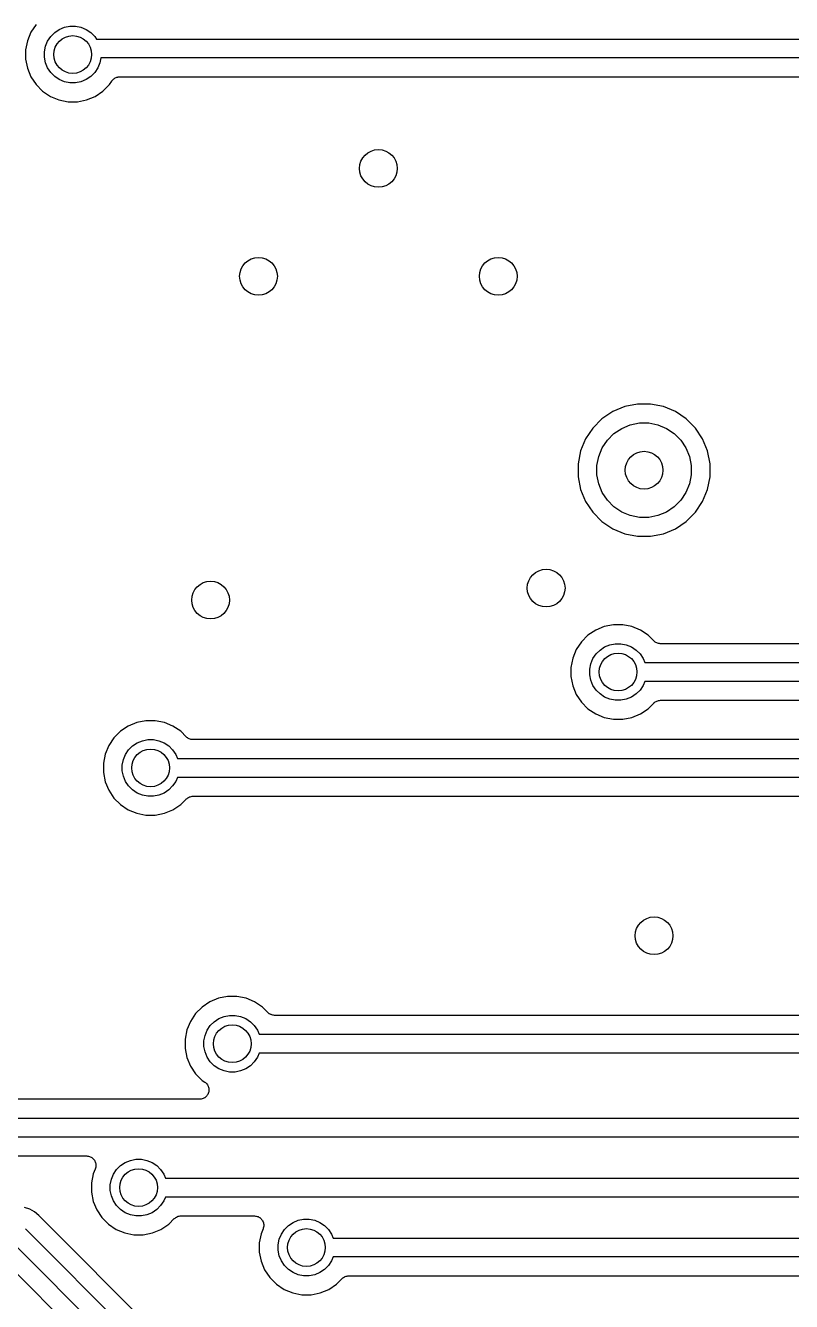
# Model space of a CAD drawing. Extents: x 49 to 143, y -158 to -38.
# Drawn here: x 90.5 to 98.61, y -99.38 to -85.86 of the extents above; entities that cross this region are included whole.
import ezdxf

# ---------------------------------------------------------------- set-up
doc = ezdxf.new("R2010")
doc.units = 0
doc.layers.add('BLACK', color=7, linetype='CONTINUOUS')

msp = doc.modelspace()

# ---------------------------------------------------------------- linework, layer by layer
at = {"layer": 'BLACK', "linetype": 'CONTINUOUS'}
for p, q in [((90.5524, -85.9327), (90.5147, -86.0237)), ((90.6071, -85.8508), (90.5524, -85.9327)), ((90.7625, -85.9783), (90.8043, -85.9365)), ((90.8043, -85.9365), (90.8534, -85.9036)), ((90.8534, -85.9036), (90.908, -85.881)), ((90.908, -85.881), (90.966, -85.8695)), ((90.966, -85.8695), (91.025, -85.8695)), ((91.025, -85.8695), (91.083, -85.881)), ((91.083, -85.881), (91.1376, -85.9036)), ((91.1376, -85.9036), (91.1867, -85.9365)), ((91.1867, -85.9365), (91.2285, -85.9783)), ((90.5147, -86.0237), (90.4955, -86.1203)), ((90.6955, -86.14), (90.707, -86.082)), ((90.707, -86.082), (90.7296, -86.0274)), ((90.7296, -86.0274), (90.7625, -85.9783)), ((91.2285, -85.9783), (91.2471, -86.006)), ((91.2471, -86.006), (105.151, -86.006)), ((90.4955, -86.1203), (90.4955, -86.2187)), ((90.4955, -86.2187), (90.5147, -86.3153)), ((90.6955, -86.199), (90.6955, -86.14)), ((90.707, -86.257), (90.6955, -86.199)), ((91.2941, -86.206), (91.284, -86.257)), ((105.115, -86.206), (91.2941, -86.206)), ((90.5147, -86.3153), (90.5524, -86.4063)), ((90.7296, -86.3116), (90.707, -86.257)), ((90.7625, -86.3607), (90.7296, -86.3116)), ((90.8043, -86.4025), (90.7625, -86.3607)), ((91.2285, -86.3607), (91.1867, -86.4025)), ((91.2614, -86.3116), (91.2285, -86.3607)), ((91.284, -86.257), (91.2614, -86.3116)), ((90.5524, -86.4063), (90.6071, -86.4882)), ((90.6071, -86.4882), (90.6768, -86.5579)), ((90.8534, -86.4354), (90.8043, -86.4025)), ((90.908, -86.458), (90.8534, -86.4354)), ((90.966, -86.4695), (90.908, -86.458)), ((91.025, -86.4695), (90.966, -86.4695)), ((91.083, -86.458), (91.025, -86.4695)), ((91.1376, -86.4354), (91.083, -86.458)), ((91.1867, -86.4025), (91.1376, -86.4354)), ((91.3142, -86.5579), (91.3839, -86.4882)), ((91.3839, -86.4882), (91.4091, -86.4504)), ((91.4091, -86.4504), (91.4094, -86.4501)), ((91.4094, -86.4501), (91.4099, -86.4493)), ((91.4094, -86.4501), (91.4094, -86.4501)), ((91.4094, -86.4501), (91.4094, -86.4501)), ((91.4099, -86.4493), (91.4159, -86.4422)), ((91.4159, -86.4422), (91.4218, -86.435)), ((91.4218, -86.435), (91.4222, -86.4347)), ((91.4222, -86.4347), (91.4225, -86.4344)), ((91.4225, -86.4344), (91.4298, -86.4285)), ((91.4298, -86.4285), (91.4369, -86.4227)), ((91.4369, -86.4227), (91.4374, -86.4225)), ((91.4374, -86.4225), (91.4377, -86.4222)), ((91.4377, -86.4222), (91.446, -86.4179)), ((91.446, -86.4179), (91.4542, -86.4135)), ((91.4542, -86.4135), (91.4546, -86.4134)), ((91.4546, -86.4134), (91.4551, -86.4132)), ((91.4551, -86.4132), (91.464, -86.4106)), ((91.464, -86.4106), (91.4728, -86.4079)), ((91.4728, -86.4079), (91.4733, -86.4079)), ((91.4733, -86.4079), (91.4738, -86.4077)), ((91.4738, -86.4077), (91.483, -86.4069)), ((91.483, -86.4069), (91.4923, -86.406)), ((91.4923, -86.406), (104.99, -86.406)), ((90.6768, -86.5579), (90.7587, -86.6126)), ((90.7587, -86.6126), (90.8497, -86.6503)), ((91.1413, -86.6503), (91.2323, -86.6126)), ((91.2323, -86.6126), (91.3142, -86.5579)), ((90.8497, -86.6503), (90.9463, -86.6695)), ((90.9463, -86.6695), (91.0447, -86.6695)), ((91.0447, -86.6695), (91.1413, -86.6503)), ((96.9806, -89.8725), (96.8453, -89.8994)), ((97.1184, -89.8725), (96.9806, -89.8725)), ((97.2537, -89.8994), (97.1184, -89.8725)), ((96.7179, -89.9522), (96.6033, -90.0288)), ((96.8453, -89.8994), (96.7179, -89.9522)), ((97.3811, -89.9522), (97.2537, -89.8994)), ((97.4957, -90.0288), (97.3811, -89.9522)), ((96.5058, -90.1263), (96.4292, -90.2409)), ((96.6033, -90.0288), (96.5058, -90.1263)), ((96.7308, -90.1841), (96.8127, -90.1294)), ((96.8127, -90.1294), (96.9037, -90.0917)), ((96.9037, -90.0917), (97.0003, -90.0725)), ((97.0003, -90.0725), (97.0987, -90.0725)), ((97.0987, -90.0725), (97.1953, -90.0917)), ((97.1953, -90.0917), (97.2863, -90.1294)), ((97.2863, -90.1294), (97.3682, -90.1841)), ((97.5932, -90.1263), (97.4957, -90.0288)), ((97.6698, -90.2409), (97.5932, -90.1263)), ((96.4292, -90.2409), (96.3764, -90.3683)), ((96.6064, -90.3357), (96.6611, -90.2538)), ((96.6611, -90.2538), (96.7308, -90.1841)), ((97.3682, -90.1841), (97.4379, -90.2538)), ((97.4379, -90.2538), (97.4926, -90.3357)), ((97.7226, -90.3683), (97.6698, -90.2409)), ((96.3764, -90.3683), (96.3495, -90.5036)), ((96.5687, -90.4267), (96.6064, -90.3357)), ((97.4926, -90.3357), (97.5303, -90.4267)), ((97.7495, -90.5036), (97.7226, -90.3683)), ((96.3495, -90.5036), (96.3495, -90.6414)), ((96.5495, -90.5233), (96.5687, -90.4267)), ((96.5495, -90.6217), (96.5495, -90.5233)), ((97.5303, -90.4267), (97.5495, -90.5233)), ((97.5495, -90.5233), (97.5495, -90.6217)), ((97.7495, -90.6414), (97.7495, -90.5036)), ((96.3495, -90.6414), (96.3764, -90.7767)), ((96.5687, -90.7183), (96.5495, -90.6217)), ((97.5495, -90.6217), (97.5303, -90.7183)), ((97.7226, -90.7767), (97.7495, -90.6414)), ((96.3764, -90.7767), (96.4292, -90.9041)), ((96.6064, -90.8093), (96.5687, -90.7183)), ((96.6611, -90.8912), (96.6064, -90.8093)), ((97.4926, -90.8093), (97.4379, -90.8912)), ((97.5303, -90.7183), (97.4926, -90.8093)), ((97.6698, -90.9041), (97.7226, -90.7767)), ((96.4292, -90.9041), (96.5058, -91.0187)), ((96.7308, -90.9609), (96.6611, -90.8912)), ((97.4379, -90.8912), (97.3682, -90.9609)), ((97.5932, -91.0187), (97.6698, -90.9041)), ((96.5058, -91.0187), (96.6033, -91.1162)), ((96.8127, -91.0156), (96.7308, -90.9609)), ((96.9037, -91.0533), (96.8127, -91.0156)), ((97.0003, -91.0725), (96.9037, -91.0533)), ((97.0987, -91.0725), (97.0003, -91.0725)), ((97.1953, -91.0533), (97.0987, -91.0725)), ((97.2863, -91.0156), (97.1953, -91.0533)), ((97.3682, -90.9609), (97.2863, -91.0156)), ((97.4957, -91.1162), (97.5932, -91.0187)), ((96.6033, -91.1162), (96.7179, -91.1928)), ((96.7179, -91.1928), (96.8453, -91.2456)), ((97.2537, -91.2456), (97.3811, -91.1928)), ((97.3811, -91.1928), (97.4957, -91.1162)), ((96.8453, -91.2456), (96.9806, -91.2725)), ((96.9806, -91.2725), (97.1184, -91.2725)), ((97.1184, -91.2725), (97.2537, -91.2456)), ((96.5372, -92.2669), (96.4553, -92.3216)), ((96.6282, -92.2292), (96.5372, -92.2669)), ((96.7248, -92.21), (96.6282, -92.2292)), ((96.8232, -92.21), (96.7248, -92.21)), ((96.9198, -92.2292), (96.8232, -92.21)), ((97.0108, -92.2669), (96.9198, -92.2292)), ((97.0927, -92.3216), (97.0108, -92.2669)), ((96.3856, -92.3913), (96.3309, -92.4732)), ((96.4553, -92.3216), (96.3856, -92.3913)), ((96.6319, -92.4441), (96.6865, -92.4215)), ((96.6865, -92.4215), (96.7445, -92.41)), ((96.7445, -92.41), (96.8035, -92.41)), ((96.8035, -92.41), (96.8615, -92.4215)), ((96.8615, -92.4215), (96.9161, -92.4441)), ((97.1518, -92.3807), (97.0927, -92.3216)), ((97.159, -92.3866), (97.1518, -92.3807)), ((97.166, -92.3925), (97.159, -92.3866)), ((97.1665, -92.3928), (97.166, -92.3925)), ((97.1669, -92.3931), (97.1665, -92.3928)), ((97.1751, -92.3975), (97.1669, -92.3931)), ((97.1831, -92.4019), (97.1751, -92.3975)), ((97.1836, -92.4021), (97.1831, -92.4019)), ((97.1841, -92.4023), (97.1836, -92.4021)), ((97.1929, -92.405), (97.1841, -92.4023)), ((97.2017, -92.4078), (97.1929, -92.405)), ((97.2023, -92.4079), (97.2017, -92.4078)), ((97.2028, -92.408), (97.2023, -92.4079)), ((97.2119, -92.409), (97.2028, -92.408)), ((97.2211, -92.41), (97.2119, -92.409)), ((97.2222, -92.41), (97.2211, -92.41)), ((97.2225, -92.41), (97.2222, -92.41)), ((97.2222, -92.41), (97.2222, -92.41)), ((97.2222, -92.41), (97.2222, -92.41)), ((101.18, -92.41), (97.2225, -92.41)), ((96.2932, -92.5642), (96.274, -92.6608)), ((96.3309, -92.4732), (96.2932, -92.5642)), ((96.4855, -92.6225), (96.5081, -92.5679)), ((96.5081, -92.5679), (96.541, -92.5188)), ((96.541, -92.5188), (96.5828, -92.477)), ((96.5828, -92.477), (96.6319, -92.4441)), ((96.9161, -92.4441), (96.9652, -92.477)), ((96.9652, -92.477), (97.007, -92.5188)), ((97.007, -92.5188), (97.0399, -92.5679)), ((97.0399, -92.5679), (97.0573, -92.61)), ((96.274, -92.6608), (96.274, -92.7592)), ((96.474, -92.6805), (96.4855, -92.6225)), ((96.474, -92.7395), (96.474, -92.6805)), ((97.0573, -92.61), (101.305, -92.61)), ((96.274, -92.7592), (96.2932, -92.8558)), ((96.4855, -92.7975), (96.474, -92.7395)), ((96.5081, -92.8521), (96.4855, -92.7975)), ((97.0573, -92.81), (97.0399, -92.8521)), ((101.341, -92.81), (97.0573, -92.81)), ((96.2932, -92.8558), (96.3309, -92.9468)), ((96.3309, -92.9468), (96.3856, -93.0287)), ((96.541, -92.9012), (96.5081, -92.8521)), ((96.5828, -92.943), (96.541, -92.9012)), ((96.6319, -92.9759), (96.5828, -92.943)), ((96.6865, -92.9985), (96.6319, -92.9759)), ((96.9161, -92.9759), (96.8615, -92.9985)), ((96.9652, -92.943), (96.9161, -92.9759)), ((97.007, -92.9012), (96.9652, -92.943)), ((97.0399, -92.8521), (97.007, -92.9012)), ((96.3856, -93.0287), (96.4553, -93.0984)), ((96.4553, -93.0984), (96.5372, -93.1531)), ((96.7445, -93.01), (96.6865, -92.9985)), ((96.8035, -93.01), (96.7445, -93.01)), ((96.8615, -92.9985), (96.8035, -93.01)), ((97.0108, -93.1531), (97.0927, -93.0984)), ((97.0927, -93.0984), (97.1518, -93.0393)), ((97.1518, -93.0393), (97.1521, -93.0391)), ((97.1521, -93.039), (97.1528, -93.0383)), ((97.1521, -93.0391), (97.1521, -93.039)), ((97.1521, -93.039), (97.1521, -93.039)), ((97.1528, -93.0383), (97.16, -93.0325)), ((97.16, -93.0325), (97.1672, -93.0267)), ((97.1672, -93.0267), (97.1677, -93.0265)), ((97.1677, -93.0265), (97.1681, -93.0261)), ((97.1681, -93.0261), (97.1763, -93.0219)), ((97.1763, -93.0219), (97.1844, -93.0175)), ((97.1844, -93.0175), (97.1849, -93.0174)), ((97.1849, -93.0174), (97.1854, -93.0172)), ((97.1854, -93.0172), (97.1943, -93.0146)), ((97.1943, -93.0146), (97.2031, -93.0119)), ((97.2031, -93.0119), (97.2036, -93.0119)), ((97.2036, -93.0119), (97.2041, -93.0117)), ((97.2041, -93.0117), (97.2133, -93.0109)), ((97.2133, -93.0109), (97.2225, -93.01)), ((97.2225, -93.01), (101.326, -93.01)), ((91.6752, -93.2452), (91.5842, -93.2829)), ((91.7717, -93.226), (91.6752, -93.2452)), ((91.8702, -93.226), (91.7717, -93.226)), ((91.9668, -93.2452), (91.8702, -93.226)), ((92.0578, -93.2829), (91.9668, -93.2452)), ((96.5372, -93.1531), (96.6282, -93.1908)), ((96.6282, -93.1908), (96.7248, -93.21)), ((96.7248, -93.21), (96.8232, -93.21)), ((96.8232, -93.21), (96.9198, -93.1908)), ((96.9198, -93.1908), (97.0108, -93.1531)), ((91.5023, -93.3376), (91.4326, -93.4073)), ((91.5842, -93.2829), (91.5023, -93.3376)), ((92.1397, -93.3376), (92.0578, -93.2829)), ((92.1988, -93.3967), (92.1397, -93.3376)), ((91.3779, -93.4892), (91.3402, -93.5802)), ((91.4326, -93.4073), (91.3779, -93.4892)), ((91.588, -93.5348), (91.6298, -93.493)), ((91.6298, -93.493), (91.6789, -93.4601)), ((91.6789, -93.4601), (91.7335, -93.4375)), ((91.7335, -93.4375), (91.7914, -93.426)), ((91.7914, -93.426), (91.8505, -93.426)), ((91.8505, -93.426), (91.9085, -93.4375)), ((91.9085, -93.4375), (91.9631, -93.4601)), ((91.9631, -93.4601), (92.0122, -93.493)), ((92.0122, -93.493), (92.054, -93.5348)), ((92.206, -93.4026), (92.1988, -93.3967)), ((92.213, -93.4085), (92.206, -93.4026)), ((92.2135, -93.4088), (92.213, -93.4085)), ((92.2139, -93.4091), (92.2135, -93.4088)), ((92.2221, -93.4135), (92.2139, -93.4091)), ((92.2301, -93.4179), (92.2221, -93.4135)), ((92.2306, -93.4181), (92.2301, -93.4179)), ((92.2311, -93.4183), (92.2306, -93.4181)), ((92.2399, -93.421), (92.2311, -93.4183)), ((92.2487, -93.4238), (92.2399, -93.421)), ((92.2493, -93.4239), (92.2487, -93.4238)), ((92.2498, -93.424), (92.2493, -93.4239)), ((92.2589, -93.425), (92.2498, -93.424)), ((92.2681, -93.426), (92.2589, -93.425)), ((92.2692, -93.426), (92.2681, -93.426)), ((92.2695, -93.426), (92.2692, -93.426)), ((92.2692, -93.426), (92.2692, -93.426)), ((92.2692, -93.426), (92.2692, -93.426)), ((103.945, -93.426), (92.2695, -93.426)), ((91.3402, -93.5802), (91.321, -93.6768)), ((91.521, -93.6965), (91.5325, -93.6385)), ((91.5325, -93.6385), (91.5551, -93.5839)), ((91.5551, -93.5839), (91.588, -93.5348)), ((92.054, -93.5348), (92.0869, -93.5839)), ((92.0869, -93.5839), (92.1043, -93.626)), ((92.1043, -93.626), (104.111, -93.626)), ((91.321, -93.6768), (91.321, -93.7752)), ((91.321, -93.7752), (91.3402, -93.8718)), ((91.521, -93.7555), (91.521, -93.6965)), ((91.5325, -93.8135), (91.521, -93.7555)), ((91.3402, -93.8718), (91.3779, -93.9628)), ((91.5551, -93.8681), (91.5325, -93.8135)), ((91.588, -93.9172), (91.5551, -93.8681)), ((91.6298, -93.959), (91.588, -93.9172)), ((92.054, -93.9172), (92.0122, -93.959)), ((92.0869, -93.8681), (92.054, -93.9172)), ((92.1043, -93.826), (92.0869, -93.8681)), ((104.111, -93.826), (92.1043, -93.826)), ((91.3779, -93.9628), (91.4326, -94.0447)), ((91.4326, -94.0447), (91.5023, -94.1144)), ((91.6789, -93.9919), (91.6298, -93.959)), ((91.7335, -94.0145), (91.6789, -93.9919)), ((91.7914, -94.026), (91.7335, -94.0145)), ((91.8505, -94.026), (91.7914, -94.026)), ((91.9085, -94.0145), (91.8505, -94.026)), ((91.9631, -93.9919), (91.9085, -94.0145)), ((92.0122, -93.959), (91.9631, -93.9919)), ((92.1397, -94.1144), (92.1988, -94.0553)), ((92.1988, -94.0553), (92.1991, -94.0551)), ((92.1991, -94.055), (92.1998, -94.0543)), ((92.1991, -94.0551), (92.1991, -94.055)), ((92.1991, -94.055), (92.1991, -94.055)), ((92.1998, -94.0543), (92.207, -94.0485)), ((92.207, -94.0485), (92.2142, -94.0427)), ((92.2142, -94.0427), (92.2146, -94.0425)), ((92.2146, -94.0425), (92.2151, -94.0421)), ((92.2151, -94.0421), (92.2233, -94.0379)), ((92.2233, -94.0379), (92.2314, -94.0335)), ((92.2314, -94.0335), (92.2319, -94.0334)), ((92.2319, -94.0334), (92.2324, -94.0332)), ((92.2324, -94.0332), (92.2413, -94.0306)), ((92.2413, -94.0306), (92.2501, -94.0279)), ((92.2501, -94.0279), (92.2506, -94.0279)), ((92.2506, -94.0279), (92.2511, -94.0277)), ((92.2511, -94.0277), (92.2603, -94.0269)), ((92.2603, -94.0269), (92.2695, -94.026)), ((92.2695, -94.026), (103.945, -94.026)), ((91.5023, -94.1144), (91.5842, -94.1691)), ((91.5842, -94.1691), (91.6752, -94.2068)), ((91.9668, -94.2068), (92.0578, -94.1691)), ((92.0578, -94.1691), (92.1397, -94.1144)), ((91.6752, -94.2068), (91.7717, -94.226)), ((91.7717, -94.226), (91.8702, -94.226)), ((91.8702, -94.226), (91.9668, -94.2068)), ((92.4497, -96.2039), (92.3678, -96.2586)), ((92.5407, -96.1662), (92.4497, -96.2039)), ((92.6373, -96.147), (92.5407, -96.1662)), ((92.7358, -96.147), (92.6373, -96.147)), ((92.8324, -96.1662), (92.7358, -96.147)), ((92.9234, -96.2039), (92.8324, -96.1662)), ((93.0052, -96.2586), (92.9234, -96.2039)), ((92.2981, -96.3283), (92.2434, -96.4102)), ((92.3678, -96.2586), (92.2981, -96.3283)), ((92.5444, -96.3811), (92.599, -96.3585)), ((92.599, -96.3585), (92.657, -96.347)), ((92.657, -96.347), (92.7161, -96.347)), ((92.7161, -96.347), (92.774, -96.3585)), ((92.774, -96.3585), (92.8286, -96.3811)), ((93.0643, -96.3177), (93.0052, -96.2586)), ((93.0715, -96.3236), (93.0643, -96.3177)), ((93.0785, -96.3295), (93.0715, -96.3236)), ((93.079, -96.3298), (93.0785, -96.3295)), ((93.0794, -96.3301), (93.079, -96.3298)), ((93.0876, -96.3345), (93.0794, -96.3301)), ((93.0956, -96.3389), (93.0876, -96.3345)), ((93.0961, -96.3391), (93.0956, -96.3389)), ((93.0966, -96.3393), (93.0961, -96.3391)), ((93.1054, -96.342), (93.0966, -96.3393)), ((93.1142, -96.3448), (93.1054, -96.342)), ((93.1148, -96.3449), (93.1142, -96.3448)), ((93.1153, -96.345), (93.1148, -96.3449)), ((93.1244, -96.346), (93.1153, -96.345)), ((93.1336, -96.347), (93.1244, -96.346)), ((93.1347, -96.347), (93.1336, -96.347)), ((93.135, -96.347), (93.1347, -96.347)), ((93.1347, -96.347), (93.1347, -96.347)), ((93.1347, -96.347), (93.1347, -96.347)), ((104.326, -96.347), (93.135, -96.347)), ((92.2434, -96.4102), (92.2057, -96.5012)), ((92.4207, -96.5049), (92.4535, -96.4558)), ((92.4535, -96.4558), (92.4953, -96.414)), ((92.4953, -96.414), (92.5444, -96.3811)), ((92.8286, -96.3811), (92.8778, -96.414)), ((92.8778, -96.414), (92.9195, -96.4558)), ((92.9195, -96.4558), (92.9524, -96.5049)), ((92.2057, -96.5012), (92.1865, -96.5978)), ((92.1865, -96.5978), (92.1865, -96.6962)), ((92.3865, -96.6175), (92.398, -96.5595)), ((92.3865, -96.6765), (92.3865, -96.6175)), ((92.398, -96.5595), (92.4207, -96.5049)), ((92.9524, -96.5049), (92.9698, -96.547)), ((92.9698, -96.547), (104.492, -96.547)), ((92.1865, -96.6962), (92.2057, -96.7928)), ((92.398, -96.7345), (92.3865, -96.6765)), ((92.4207, -96.7891), (92.398, -96.7345)), ((92.9698, -96.747), (92.9524, -96.7891)), ((104.492, -96.747), (92.9698, -96.747)), ((92.2057, -96.7928), (92.2434, -96.8838)), ((92.2434, -96.8838), (92.2981, -96.9657)), ((92.4535, -96.8382), (92.4207, -96.7891)), ((92.4953, -96.88), (92.4535, -96.8382)), ((92.5444, -96.9129), (92.4953, -96.88)), ((92.8778, -96.88), (92.8286, -96.9129)), ((92.9195, -96.8382), (92.8778, -96.88)), ((92.9524, -96.7891), (92.9195, -96.8382)), ((92.2981, -96.9657), (92.3678, -97.0354)), ((92.3678, -97.0354), (92.3939, -97.0529)), ((92.599, -96.9355), (92.5444, -96.9129)), ((92.657, -96.947), (92.599, -96.9355)), ((92.7161, -96.947), (92.657, -96.947)), ((92.774, -96.9355), (92.7161, -96.947)), ((92.8286, -96.9129), (92.774, -96.9355)), ((92.3939, -97.0529), (92.3949, -97.0535)), ((92.3949, -97.0535), (92.3949, -97.0535)), ((92.3949, -97.0535), (92.3949, -97.0535)), ((92.3949, -97.0535), (92.3951, -97.0536)), ((92.3951, -97.0536), (92.4024, -97.0598)), ((92.4024, -97.0598), (92.4098, -97.066)), ((92.4098, -97.066), (92.4099, -97.0661)), ((92.4099, -97.0661), (92.41, -97.0662)), ((92.41, -97.0662), (92.4162, -97.0739)), ((92.4162, -97.0739), (92.4221, -97.0812)), ((92.4221, -97.0812), (92.4221, -97.0814)), ((92.4221, -97.0814), (92.4222, -97.0815)), ((92.4222, -97.0815), (92.4267, -97.0901)), ((92.4267, -97.0901), (92.4311, -97.0985)), ((92.4334, -97.1657), (92.4306, -97.1748)), ((92.4311, -97.0985), (92.4311, -97.0987)), ((92.4311, -97.0987), (92.4312, -97.0988)), ((92.4312, -97.0988), (92.4339, -97.1079)), ((92.4363, -97.1564), (92.4334, -97.1657)), ((92.4339, -97.1079), (92.4366, -97.1173)), ((92.4374, -97.1464), (92.4363, -97.1561)), ((92.4363, -97.1561), (92.4363, -97.1562)), ((92.4363, -97.1562), (92.4363, -97.1564)), ((92.4366, -97.1173), (92.4366, -97.1174)), ((92.4366, -97.1174), (92.4367, -97.1175)), ((92.4367, -97.1175), (92.4375, -97.1266)), ((92.4384, -97.137), (92.4374, -97.1464)), ((92.4375, -97.1266), (92.4384, -97.1367)), ((92.4384, -97.1367), (92.4384, -97.1368)), ((92.4384, -97.1368), (92.4384, -97.137)), ((92.3384, -97.236), (89.0945, -97.236)), ((92.348, -97.2351), (92.3384, -97.236)), ((92.3575, -97.2341), (92.348, -97.2351)), ((92.3577, -97.2341), (92.3575, -97.2341)), ((92.3578, -97.2341), (92.3577, -97.2341)), ((92.3672, -97.2313), (92.3578, -97.2341)), ((92.3762, -97.2286), (92.3672, -97.2313)), ((92.3764, -97.2285), (92.3762, -97.2286)), ((92.3765, -97.2285), (92.3764, -97.2285)), ((92.385, -97.2239), (92.3765, -97.2285)), ((92.3935, -97.2194), (92.385, -97.2239)), ((92.3936, -97.2194), (92.3935, -97.2194)), ((92.3937, -97.2193), (92.3936, -97.2194)), ((92.401, -97.2133), (92.3937, -97.2193)), ((92.4087, -97.2071), (92.401, -97.2133)), ((92.4088, -97.207), (92.4087, -97.207)), ((92.4087, -97.207), (92.4087, -97.2071)), ((92.4148, -97.1997), (92.4088, -97.207)), ((92.4211, -97.1921), (92.4148, -97.1997)), ((92.4212, -97.192), (92.4211, -97.1921)), ((92.4213, -97.1919), (92.4212, -97.192)), ((92.4258, -97.1837), (92.4213, -97.1919)), ((92.4305, -97.175), (92.4258, -97.1837)), ((92.4306, -97.1748), (92.4305, -97.1749)), ((92.4305, -97.1749), (92.4305, -97.175)), ((88.9293, -97.436), (105.762, -97.436)), ((105.762, -97.636), (88.9293, -97.636)), ((89.0945, -97.836), (91.1419, -97.836)), ((91.1419, -97.836), (91.1428, -97.836)), ((91.1428, -97.836), (91.1428, -97.836)), ((91.1428, -97.836), (91.1428, -97.836)), ((91.1428, -97.836), (91.1433, -97.836)), ((91.1433, -97.836), (91.1528, -97.8371)), ((91.1528, -97.8371), (91.1622, -97.8381)), ((91.1622, -97.8381), (91.1624, -97.8382)), ((91.1624, -97.8382), (91.1627, -97.8382)), ((91.1627, -97.8382), (91.1718, -97.8411)), ((91.1718, -97.8411), (91.1808, -97.8439)), ((91.1808, -97.8439), (91.181, -97.844)), ((91.181, -97.844), (91.1813, -97.8441)), ((91.1813, -97.8441), (91.1896, -97.8487)), ((91.1896, -97.8487), (91.198, -97.8532)), ((91.198, -97.8532), (91.1982, -97.8534)), ((91.1982, -97.8534), (91.1984, -97.8535)), ((91.1984, -97.8535), (91.2057, -97.8596)), ((91.2057, -97.8596), (91.213, -97.8657)), ((91.213, -97.8657), (91.2132, -97.8659)), ((91.2132, -97.8659), (91.2134, -97.866)), ((91.2343, -97.9743), (91.2132, -98.0252)), ((91.2134, -97.866), (91.2193, -97.8734)), ((91.2193, -97.8734), (91.2253, -97.8808)), ((91.2253, -97.8808), (91.2254, -97.881)), ((91.2254, -97.881), (91.2256, -97.8812)), ((91.2256, -97.8812), (91.23, -97.8897)), ((91.23, -97.8897), (91.2344, -97.8981)), ((91.2371, -97.9651), (91.2343, -97.9743)), ((91.2344, -97.8981), (91.2345, -97.8983)), ((91.2345, -97.8983), (91.2346, -97.8985)), ((91.2346, -97.8985), (91.2373, -97.9077)), ((91.2399, -97.9561), (91.2371, -97.9651)), ((91.2373, -97.9077), (91.24, -97.9167)), ((91.24, -97.9556), (91.2399, -97.9558)), ((91.2399, -97.9558), (91.2399, -97.9561)), ((91.24, -97.9167), (91.2401, -97.917)), ((91.2409, -97.9461), (91.24, -97.9556)), ((91.2401, -97.917), (91.2401, -97.9173)), ((91.2401, -97.9173), (91.241, -97.9268)), ((91.2419, -97.9367), (91.2409, -97.9461)), ((91.241, -97.9268), (91.2419, -97.9362)), ((91.2419, -97.9362), (91.2419, -97.9364)), ((91.2419, -97.9364), (91.2419, -97.9367)), ((91.4281, -98.0289), (91.461, -97.9798)), ((91.461, -97.9798), (91.5028, -97.938)), ((91.5028, -97.938), (91.5519, -97.9051)), ((91.5519, -97.9051), (91.6065, -97.8825)), ((91.6065, -97.8825), (91.6645, -97.871)), ((91.6645, -97.871), (91.7235, -97.871)), ((91.7235, -97.871), (91.7815, -97.8825)), ((91.7815, -97.8825), (91.8361, -97.9051)), ((91.8361, -97.9051), (91.8852, -97.938)), ((91.8852, -97.938), (91.927, -97.9798)), ((91.927, -97.9798), (91.9599, -98.0289)), ((91.2132, -98.0252), (91.194, -98.1218)), ((91.394, -98.1415), (91.4055, -98.0835)), ((91.4055, -98.0835), (91.4281, -98.0289)), ((91.9599, -98.0289), (91.9773, -98.071)), ((91.9773, -98.071), (106.778, -98.071)), ((91.194, -98.1218), (91.194, -98.2202)), ((91.194, -98.2202), (91.2132, -98.3168)), ((91.394, -98.2005), (91.394, -98.1415)), ((91.4055, -98.2585), (91.394, -98.2005)), ((90.5394, -98.4005), (90.4828, -98.3833)), ((91.2132, -98.3168), (91.2509, -98.4078)), ((91.4281, -98.3131), (91.4055, -98.2585)), ((91.461, -98.3622), (91.4281, -98.3131)), ((91.5028, -98.404), (91.461, -98.3622)), ((91.927, -98.3622), (91.8852, -98.404)), ((91.9599, -98.3131), (91.927, -98.3622)), ((91.9773, -98.271), (91.9599, -98.3131)), ((106.778, -98.271), (91.9773, -98.271)), ((90.5915, -98.4284), (90.5394, -98.4005)), ((90.6372, -98.4658), (90.5915, -98.4284)), ((90.6434, -98.4735), (90.6372, -98.4658)), ((90.6464, -98.4765), (90.6434, -98.4735)), ((90.649, -98.4798), (90.6464, -98.4765)), ((90.65, -98.4808), (90.649, -98.4798)), ((92.3839, -100.215), (90.65, -98.4808)), ((91.2509, -98.4078), (91.3056, -98.4897)), ((91.3056, -98.4897), (91.3753, -98.5594)), ((91.5519, -98.4369), (91.5028, -98.404)), ((91.6065, -98.4595), (91.5519, -98.4369)), ((91.6645, -98.471), (91.6065, -98.4595)), ((91.7235, -98.471), (91.6645, -98.471)), ((91.7815, -98.4595), (91.7235, -98.471)), ((91.8361, -98.4369), (91.7815, -98.4595)), ((91.8852, -98.404), (91.8361, -98.4369)), ((92.0127, -98.5594), (92.0718, -98.5003)), ((92.0718, -98.5003), (92.0721, -98.5001)), ((92.0721, -98.5), (92.0728, -98.4993)), ((92.0721, -98.5001), (92.0721, -98.5)), ((92.0721, -98.5), (92.0721, -98.5)), ((92.0728, -98.4993), (92.08, -98.4935)), ((92.08, -98.4935), (92.0872, -98.4877)), ((92.0872, -98.4877), (92.0877, -98.4875)), ((92.0877, -98.4875), (92.0881, -98.4871)), ((92.0881, -98.4871), (92.0963, -98.4829)), ((92.0963, -98.4829), (92.1044, -98.4785)), ((92.1044, -98.4785), (92.1049, -98.4784)), ((92.1049, -98.4784), (92.1054, -98.4782)), ((92.1054, -98.4782), (92.1143, -98.4756)), ((92.1143, -98.4756), (92.1231, -98.4729)), ((92.1231, -98.4729), (92.1236, -98.4729)), ((92.1236, -98.4729), (92.1241, -98.4727)), ((92.1241, -98.4727), (92.1333, -98.4719)), ((92.1333, -98.4719), (92.1425, -98.471)), ((92.1425, -98.471), (92.9199, -98.471)), ((92.9199, -98.471), (92.9208, -98.471)), ((92.9208, -98.471), (92.9208, -98.471)), ((92.9208, -98.471), (92.9208, -98.471)), ((92.9208, -98.471), (92.9213, -98.471)), ((92.9213, -98.471), (92.9308, -98.4721)), ((92.9308, -98.4721), (92.9402, -98.4731)), ((92.9402, -98.4731), (92.9404, -98.4732)), ((92.9404, -98.4732), (92.9407, -98.4732)), ((92.9407, -98.4732), (92.9498, -98.4761)), ((92.9498, -98.4761), (92.9588, -98.4789)), ((92.9588, -98.4789), (92.959, -98.479)), ((92.959, -98.479), (92.9593, -98.4791)), ((92.9593, -98.4791), (92.9676, -98.4837)), ((92.9676, -98.4837), (92.976, -98.4882)), ((92.976, -98.4882), (92.9762, -98.4884)), ((92.9762, -98.4884), (92.9764, -98.4885)), ((92.9764, -98.4885), (92.9837, -98.4946)), ((92.9837, -98.4946), (92.991, -98.5007)), ((92.991, -98.5007), (92.9912, -98.5009)), ((92.9912, -98.5009), (92.9914, -98.501)), ((92.9914, -98.501), (92.9973, -98.5084)), ((92.9973, -98.5084), (93.0033, -98.5158)), ((93.0033, -98.5158), (93.0034, -98.516)), ((93.0034, -98.516), (93.0036, -98.5162)), ((93.0036, -98.5162), (93.008, -98.5247)), ((93.008, -98.5247), (93.0124, -98.5331)), ((93.3299, -98.5401), (93.3845, -98.5175)), ((93.3845, -98.5175), (93.4425, -98.506)), ((93.4425, -98.506), (93.5015, -98.506)), ((93.5015, -98.506), (93.5595, -98.5175)), ((93.5595, -98.5175), (93.6141, -98.5401)), ((90.495, -98.6079), (90.4982, -98.6118)), ((90.4982, -98.6118), (93.9774, -102.091)), ((91.3753, -98.5594), (91.4572, -98.6141)), ((91.4572, -98.6141), (91.5482, -98.6518)), ((91.5482, -98.6518), (91.6448, -98.671)), ((91.7432, -98.671), (91.8398, -98.6518)), ((91.8398, -98.6518), (91.9308, -98.6141)), ((91.9308, -98.6141), (92.0127, -98.5594)), ((93.0123, -98.6093), (92.9912, -98.6602)), ((93.0151, -98.6001), (93.0123, -98.6093)), ((93.0124, -98.5331), (93.0125, -98.5333)), ((93.0125, -98.5333), (93.0126, -98.5335)), ((93.0126, -98.5335), (93.0153, -98.5427)), ((93.0179, -98.5911), (93.0151, -98.6001)), ((93.0153, -98.5427), (93.018, -98.5517)), ((93.018, -98.5906), (93.0179, -98.5908)), ((93.0179, -98.5908), (93.0179, -98.5911)), ((93.018, -98.5517), (93.0181, -98.552)), ((93.0189, -98.5811), (93.018, -98.5906)), ((93.0181, -98.552), (93.0181, -98.5523)), ((93.0181, -98.5523), (93.019, -98.5618)), ((93.0199, -98.5717), (93.0189, -98.5811)), ((93.019, -98.5618), (93.0199, -98.5712)), ((93.0199, -98.5712), (93.0199, -98.5714)), ((93.0199, -98.5714), (93.0199, -98.5717)), ((93.2061, -98.6639), (93.239, -98.6148)), ((93.239, -98.6148), (93.2808, -98.573)), ((93.2808, -98.573), (93.3299, -98.5401)), ((93.6141, -98.5401), (93.6632, -98.573)), ((93.6632, -98.573), (93.705, -98.6148)), ((93.705, -98.6148), (93.7379, -98.6639)), ((93.836, -102.232), (90.3826, -98.779)), ((91.6448, -98.671), (91.7432, -98.671)), ((92.9912, -98.6602), (92.972, -98.7568)), ((92.972, -98.7568), (92.972, -98.8552)), ((93.172, -98.7765), (93.1835, -98.7185)), ((93.172, -98.8355), (93.172, -98.7765)), ((93.1835, -98.7185), (93.2061, -98.6639)), ((93.7379, -98.6639), (93.7553, -98.706)), ((93.7553, -98.706), (107.921, -98.706)), ((92.972, -98.8552), (92.9912, -98.9518)), ((93.1835, -98.8935), (93.172, -98.8355)), ((93.2061, -98.9481), (93.1835, -98.8935)), ((93.7553, -98.906), (93.7379, -98.9481)), ((107.921, -98.906), (93.7553, -98.906)), ((90.329, -99.0083), (93.5777, -102.257)), ((92.9912, -98.9518), (93.0289, -99.0428)), ((93.0289, -99.0428), (93.0836, -99.1247)), ((93.239, -98.9972), (93.2061, -98.9481)), ((93.2808, -99.039), (93.239, -98.9972)), ((93.3299, -99.0719), (93.2808, -99.039)), ((93.6632, -99.039), (93.6141, -99.0719)), ((93.705, -98.9972), (93.6632, -99.039)), ((93.7379, -98.9481), (93.705, -98.9972)), ((93.0836, -99.1247), (93.1533, -99.1944)), ((93.1533, -99.1944), (93.2352, -99.2491)), ((93.3845, -99.0945), (93.3299, -99.0719)), ((93.4425, -99.106), (93.3845, -99.0945)), ((93.5015, -99.106), (93.4425, -99.106)), ((93.5595, -99.0945), (93.5015, -99.106)), ((93.6141, -99.0719), (93.5595, -99.0945)), ((93.7088, -99.2491), (93.7907, -99.1944)), ((93.7907, -99.1944), (93.8498, -99.1353)), ((93.8498, -99.1353), (93.8501, -99.1351)), ((93.8501, -99.135), (93.8508, -99.1343)), ((93.8501, -99.1351), (93.8501, -99.135)), ((93.8501, -99.135), (93.8501, -99.135)), ((93.8508, -99.1343), (93.858, -99.1285)), ((93.858, -99.1285), (93.8652, -99.1227)), ((93.8652, -99.1227), (93.8657, -99.1225)), ((93.8657, -99.1225), (93.8661, -99.1221)), ((93.8661, -99.1221), (93.8743, -99.1179)), ((93.8743, -99.1179), (93.8824, -99.1135)), ((93.8824, -99.1135), (93.8829, -99.1134)), ((93.8829, -99.1134), (93.8834, -99.1132)), ((93.8834, -99.1132), (93.8923, -99.1106)), ((93.8923, -99.1106), (93.9011, -99.1079)), ((93.9011, -99.1079), (93.9016, -99.1079)), ((93.9016, -99.1079), (93.9021, -99.1077)), ((93.9021, -99.1077), (93.9113, -99.1069)), ((93.9113, -99.1069), (93.9205, -99.106)), ((93.9205, -99.106), (107.755, -99.106)), ((93.2352, -99.2491), (93.3262, -99.2868)), ((93.3262, -99.2868), (93.4228, -99.306)), ((93.4228, -99.306), (93.5212, -99.306)), ((93.5212, -99.306), (93.6178, -99.2868)), ((93.6178, -99.2868), (93.7088, -99.2491))]:
    msp.add_line(p, q, dxfattribs=at)
at = {"layer": 'BLACK'}
for centre in [(90.9955, -86.1695), (94.234, -87.376), (92.964, -88.519), (95.504, -88.519), (97.0495, -90.5725), (96.012, -91.821), (92.456, -91.948), (96.774, -92.71), (91.821, -93.726), (97.155, -95.504), (92.6865, -96.647), (91.694, -98.171), (93.472, -98.806)]:
    msp.add_circle(centre, 0.2, dxfattribs=at)

doc.saveas('drawing.dxf')
